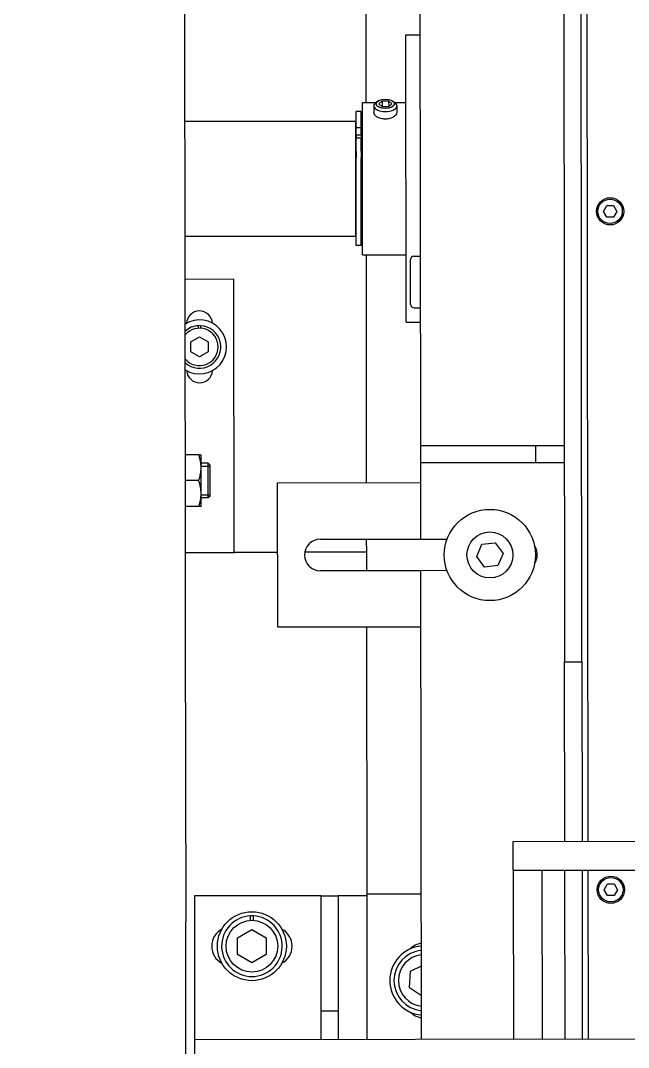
# Model space of a CAD drawing. Header units: feet. Extents: x -99009 to 3252343, y -11094690 to 9035152.
# Drawn here: x 2520143.1 to 2520354.7, y -1972591.9 to -1972234.6 of the extents above; entities that cross this region are included whole.
import ezdxf

# ---------------------------------------------------------------- set-up
doc = ezdxf.new("R2010")
doc.units = ezdxf.units.FT
for name, color, linetype in [('1', 1, 'Continuous'), ('K-LINE', 7, 'Continuous'), ('栗本図面枠', 7, 'Continuous')]:
    doc.layers.add(name, color=color, linetype=linetype)

# ---------------------------------------------------------------- blocks, each defined once
blk = doc.blocks.new('K24582845e8a56')
at = {"layer": '栗本図面枠', "color": 1}
for p, q in [((-3932.05, -46.25), (-3932.05, -200)), ((-4000.88, -89), (-4000.88, -46.5)), ((-3990.88, -89), (-3990.88, -46.5)), ((-4222.05, -53.85), (-4220.05, -52.69)), ((-4220.05, -52.69), (-4218.05, -53.85)), ((-3986.05, -53.85), (-3984.05, -52.69)), ((-3984.05, -52.69), (-3982.05, -53.85)), ((-4222.05, -56.15), (-4222.05, -53.85)), ((-4220.05, -57.31), (-4222.05, -56.15)), ((-4218.05, -56.15), (-4220.05, -57.31)), ((-4218.05, -53.85), (-4218.05, -56.15)), ((-3986.05, -56.15), (-3986.05, -53.85)), ((-3984.05, -57.31), (-3986.05, -56.15)), ((-3982.05, -56.15), (-3984.05, -57.31)), ((-3982.05, -53.85), (-3982.05, -56.15)), ((-5294.05, -63), (-4000.88, -63)), ((-3990.88, -63), (-3932.05, -63)), ((-4063.31, -65), (-5150.61, -65)), ((-4063.31, -65), (-4000.88, -65)), ((-4063.31, -71), (-4063.31, -65)), ((-3990.88, -65), (-3932.05, -65)), ((-5150.61, -71), (-4063.31, -71)), ((-4132.61, -71), (-4138.61, -71)), ((-4138.61, -81), (-4138.61, -71)), ((-4132.61, -71), (-4132.61, -81)), ((-4000.88, -71), (-4063.31, -71)), ((-3932.05, -71), (-3990.88, -71)), ((-4132.61, -81), (-4138.61, -81)), ((-4138.61, -121), (-4138.61, -81)), ((-4132.61, -81), (-4132.61, -121)), ((-3990.88, -79), (-3932.05, -79)), ((-3990.88, -89), (-3990.88, -79)), ((-3990.88, -89), (-4000.88, -89)), ((-3990.88, -89), (-3932.05, -89)), ((-4104.79, -95.15), (-4101.07, -92.41)), ((-4101.07, -92.41), (-4096.84, -94.26)), ((-4104.27, -99.74), (-4104.79, -95.15)), ((-4096.84, -94.26), (-4096.32, -98.85)), ((-4100.04, -101.59), (-4104.27, -99.74)), ((-4096.32, -98.85), (-4100.04, -101.59)), ((-4106.12, -121), (-4106.12, -111.87)), ((-4095.12, -111.91), (-4095.12, -121)), ((-4138.61, -121), (-4512.61, -121)), ((-4281.55, -126), (-4281.55, -121)), ((-4204.55, -123.3), (-4204.55, -121)), ((-4186.55, -123.3), (-4186.55, -121)), ((-4181.55, -126), (-4181.55, -121)), ((-4132.61, -121), (-4138.61, -121)), ((-4106.12, -121), (-4132.61, -121)), ((-4106.12, -121), (-4125.62, -121)), ((-4125.62, -121), (-4125.62, -171)), ((-4106.12, -156), (-4106.12, -121)), ((-3932.05, -121), (-4095.12, -121)), ((-4095.12, -121), (-4095.12, -156)), ((-4075.62, -121), (-4095.12, -121)), ((-4075.62, -171), (-4075.62, -121)), ((-3982.55, -121), (-3982.55, -139.99)), ((-3955.81, -124.77), (-3957.62, -121)), ((-3947.18, -121), (-3950.05, -125.2)), ((-4187.75, -124.5), (-4203.35, -124.5)), ((-3950.05, -125.2), (-3955.81, -124.77)), ((-4181.55, -126), (-4281.55, -126)), ((-4258.05, -129.97), (-4258.05, -126)), ((-4205.05, -141.2), (-4205.05, -126)), ((-4258.53, -132.05), (-4257.53, -130.89)), ((-4258.53, -134.35), (-4258.53, -132.05)), ((-4258.53, -132.05), (-4256.53, -132.05)), ((-4258.47, -130.56), (-4258.02, -129.93)), ((-4257.53, -130.89), (-4256.53, -132.05)), ((-4256.87, -129.2), (-4254.5, -129.2)), ((-4256.53, -132.05), (-4256.53, -134.35)), ((-4258.53, -134.35), (-4256.53, -134.35)), ((-4257.53, -135.51), (-4258.53, -134.35)), ((-4256.53, -134.35), (-4257.53, -135.51)), ((-4258.47, -135.84), (-4258.02, -136.47)), ((-4258.05, -141.2), (-4258.05, -136.43)), ((-4256.87, -137.2), (-4254.5, -137.2)), ((-4301.05, -140), (-4258.05, -140)), ((-4205.05, -141.2), (-4258.05, -141.2)), ((-4249.61, -141.65), (-4254.85, -141.65)), ((-4254.85, -141.65), (-4254.85, -143.4)), ((-4251.55, -141.65), (-4251.55, -141.2)), ((-4249.61, -141.65), (-4249.25, -141.65)), ((-4248.39, -141.65), (-4249.25, -141.65)), ((-4249.25, -141.65), (-4249.25, -143.4)), ((-4246.69, -141.65), (-4248.39, -141.65)), ((-4246.69, -141.65), (-4246.69, -143.4)), ((-4246.69, -141.65), (-4245.66, -141.65)), ((-4245.66, -141.65), (-4245.66, -143.4)), ((-4243.8, -141.65), (-4245.66, -141.65)), ((-4241.11, -141.65), (-4243.8, -141.65)), ((-4241.11, -141.65), (-4238.81, -141.65)), ((-4208.25, -141.65), (-4238.81, -141.65)), ((-4211.55, -141.65), (-4211.55, -141.2)), ((-4208.25, -141.65), (-4208.25, -143.4)), ((-4205.05, -140), (-4125.62, -140)), ((-4106.12, -140), (-4101.55, -140)), ((-4101.55, -140), (-4095.12, -140)), ((-4101.55, -140), (-4101.55, -161.42)), ((-4075.62, -140), (-3982.54, -140)), ((-3982.54, -140), (-3932.05, -140)), ((-3982.05, -140), (-3982.05, -150)), ((-4249.61, -143.4), (-4254.85, -143.4)), ((-4211.55, -143.5), (-4251.55, -143.5)), ((-4251.55, -203), (-4251.55, -143.5)), ((-4250.3, -143.5), (-4250.3, -143.4)), ((-4249.61, -143.4), (-4249.25, -143.4)), ((-4248.39, -143.4), (-4249.25, -143.4)), ((-4246.69, -143.4), (-4248.39, -143.4)), ((-4246.69, -143.4), (-4245.66, -143.4)), ((-4243.8, -143.4), (-4245.66, -143.4)), ((-4241.11, -143.4), (-4243.8, -143.4)), ((-4241.11, -143.4), (-4238.81, -143.4)), ((-4208.25, -143.4), (-4238.81, -143.4)), ((-4212.8, -143.5), (-4212.8, -143.4)), ((-4211.55, -143.5), (-4211.55, -143.4)), ((-4211.55, -203), (-4211.55, -143.5)), ((-3982.05, -156), (-3982.05, -150)), ((-3982.05, -150), (-3942.05, -150)), ((-3942.05, -150), (-3932.05, -150)), ((-3942.05, -156), (-3942.05, -150)), ((-3982.05, -156), (-3982.05, -200)), ((-3982.05, -156), (-3942.05, -156)), ((-3942.05, -156), (-3932.05, -156)), ((-4125.62, -171), (-4075.62, -171)), ((-4101.55, -171), (-4101.55, -186)), ((-3970.33, -180), (-3967.44, -175)), ((-3967.44, -175), (-3961.67, -175)), ((-3961.67, -175), (-3958.78, -180)), ((-3975.09, -179.5), (-3973.54, -179.5)), ((-3973.54, -180.5), (-3975.09, -180.5)), ((-3967.44, -185), (-3970.33, -180)), ((-3958.78, -180), (-3961.67, -185)), ((-3961.67, -185), (-3967.44, -185)), ((-4101.55, -186), (-4196.55, -186)), ((-4196.55, -186), (-4196.55, -203)), ((-4101.55, -203), (-4101.55, -186)), ((-4176.52, -198), (-4174.79, -195)), ((-4174.79, -195), (-4171.32, -195)), ((-4171.32, -195), (-4169.59, -198)), ((-4132.05, -194.5), (-4132.55, -195)), ((-4120.55, -195), (-4132.55, -195)), ((-4132.55, -195), (-4132.55, -197.5)), ((-4132.05, -194.5), (-4121.05, -194.5)), ((-4121.05, -194.5), (-4120.55, -195)), ((-4120.55, -195), (-4120.55, -197.5)), ((-4180.44, -197.6), (-4179.54, -197.6)), ((-4179.54, -198.4), (-4180.44, -198.4)), ((-4174.79, -201), (-4176.52, -198)), ((-4169.59, -198), (-4171.32, -201)), ((-4131.05, -197.5), (-4135.55, -197.5)), ((-4135.55, -198.3), (-4135.55, -203)), ((-4122.05, -197.5), (-4131.05, -197.5)), ((-4126.55, -198.3), (-4126.55, -203)), ((-4117.55, -197.5), (-4122.05, -197.5)), ((-4117.55, -198.3), (-4117.55, -203)), ((-3982.05, -200), (-3932.05, -200)), ((-3932.05, -200), (-3832.05, -200)), ((-4000.16, -203), (-4322.66, -203)), ((-4171.32, -201), (-4174.79, -201)), ((-4000.16, -203), (-3973.05, -203)), ((-3913.05, -203), (-3973.05, -203))]:
    blk.add_line(p, q, dxfattribs=at)
at = {"layer": '栗本図面枠', "color": 1, "ltscale": 1.142718}
for p, q in [((-4131.5, -194.5), (-4131.5, -197.5)), ((-4121.6, -197.5), (-4121.6, -194.5))]:
    blk.add_line(p, q, dxfattribs=at)
at = {"layer": '栗本図面枠', "color": 1}
for centre, radius in [((-4220.05, -55), 4.75), ((-4220.05, -55), 4.25), ((-3984.05, -55), 4.75), ((-3984.05, -55), 4.25), ((-4100.55, -97), 15.87), ((-4100.55, -97), 8), ((-3964.55, -180), 12), ((-3964.55, -180), 9)]:
    blk.add_circle(centre, radius, dxfattribs=at)
for centre, radius, start, end in [((-4100.62, -86), 5.5, 56.703, 123.9429), ((-3958.55, -120), 7, 188.2132, 225.3817), ((-3952.55, -120), 12, 184.7802, 355.2198), ((-3952.55, -120), 10.55, 185.439, 354.561), ((-3952.55, -120), 9, 186.3794, 353.6206), ((-3946.55, -120), 7, 314.6183, 351.7868), ((-4203.35, -123.3), 1.2, 180, 270), ((-4187.75, -123.3), 1.2, 270, 0), ((-3982.54, -139.99), 0.01, 180, 270), ((-4100.62, -156), 5.5, 180, 0), ((-3964.55, -172.75), 6.75, 27.9506, 152.0494), ((-3964.55, -180), 10.55, 182.7165, 177.2835), ((-3964.55, -180), 10.55, 177.2835, 182.7165), ((-4173.05, -198), 9.4, 327.8651, 212.1349), ((-4173.05, -198), 7.4, 317.4934, 176.9014), ((-4173.05, -198), 6.5, 309.7151, 230.2849), ((-3964.55, -187.25), 6.75, 207.9506, 332.0494), ((-4181.05, -198), 4.5, 93.2724, 266.7276), ((-4165.05, -198), 4.5, 273.2724, 86.7276), ((-4173.05, -198), 7.4, 176.9014, 183.0986), ((-4173.05, -198), 7.4, 183.0986, 222.5066)]:
    blk.add_arc(centre, radius, start, end, dxfattribs=at)
blk.add_ellipse((-4257.53, -133.2), major_axis=(0, -3.23), ratio=0.5, dxfattribs=at)
blk.add_ellipse((-4256.87, -133.2), major_axis=(0, 4), ratio=0.5, start_param=2.526113, end_param=6.898665, dxfattribs=at)
blk.add_open_spline([(-4254.5, -129.2), (-4254.25, -129.2), (-4253.97, -129.3), (-4253.43, -129.71), (-4253.17, -130.02), (-4252.75, -130.73), (-4252.56, -131.18), (-4252.3, -132.16), (-4252.24, -132.7), (-4252.24, -133.7), (-4252.3, -134.24), (-4252.56, -135.22), (-4252.75, -135.67), (-4253.17, -136.38), (-4253.43, -136.69), (-4253.97, -137.1), (-4254.25, -137.2), (-4254.5, -137.2)], degree=3, knots=[0.603691, 0.603691, 0.603691, 0.603691, 0.754612, 0.754612, 0.905534, 0.905534, 1.056458, 1.056458, 1.207382, 1.207382, 1.358306, 1.358306, 1.50923, 1.50923, 1.660151, 1.660151, 1.811073, 1.811073, 1.811073, 1.811073], dxfattribs=at)
for points in [[(-4135.55, -198.3), (-4135.55, -197.5), (-4135.55, -197.5)], [(-4131.05, -197.5), (-4133.14, -197.5), (-4135.55, -198.3)], [(-4126.55, -198.3), (-4128.97, -197.5), (-4131.05, -197.5)], [(-4122.05, -197.5), (-4124.14, -197.5), (-4126.55, -198.3)], [(-4117.55, -198.3), (-4119.97, -197.5), (-4122.05, -197.5)], [(-4117.55, -197.5), (-4117.55, -197.5), (-4117.55, -198.3)]]:
    blk.add_rational_spline(points, [1, 1.0379548493, 1], degree=2, dxfattribs=at)

msp = doc.modelspace()

# ---------------------------------------------------------------- linework, layer by layer
at = {"layer": '1'}
msp.add_arc((2520410.24778, -1978395.99612), 100000, 84.1346387202, 194.3871675539, dxfattribs=at)

# ---------------------------------------------------------------- block references
at = {"layer": 'K-LINE', "color": 2, "linetype": 'Continuous', "lineweight": 15, "rotation": 270.0650517140735}
msp.add_blockref('K24582845e8a56', (2520408.11897, -1976520.99344), dxfattribs=at)

doc.saveas('drawing.dxf')
